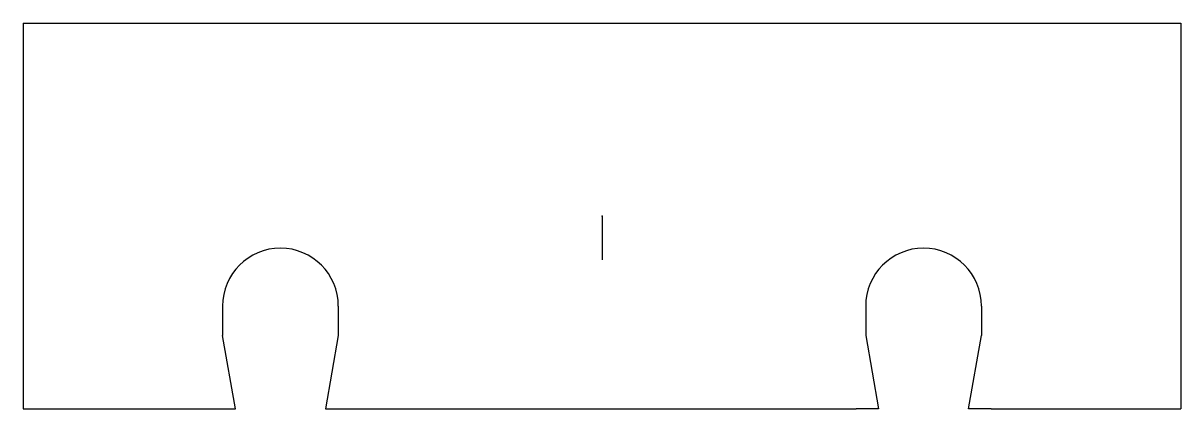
# Model space of a CAD drawing. Header units: millimetres. Extents: x -45 to 45, y -15 to 15.
import ezdxf

# ---------------------------------------------------------------- set-up
doc = ezdxf.new("R2010")
doc.units = ezdxf.units.MM
doc.header["$PDSIZE"] = -1

msp = doc.modelspace()

# ---------------------------------------------------------------- linework, layer by layer
at = {"color": 7, "linetype": 'Continuous'}
for p, q in [((-45, 15), (45, 15)), ((-45, 15), (-45, -15)), ((45, 15), (45, -15)), ((0, 0), (0, -3.401)), ((-29.5, -7), (-29.5, -9.292)), ((-20.5, -7), (-20.5, -9.292)), ((20.5, -7), (20.5, -9.292)), ((29.5, -7), (29.5, -9.292)), ((-28.5, -15), (-29.5, -9.292)), ((-20.5, -9.292), (-21.5, -15)), ((20.5, -9.292), (21.5, -15)), ((28.5, -15), (29.5, -9.292)), ((-45, -15), (-30.25, -15)), ((-30.25, -15), (-28.5, -15)), ((-21.5, -15), (-19.75, -15)), ((-19.75, -15), (19.75, -15)), ((21.5, -15), (19.75, -15)), ((30.25, -15), (28.5, -15)), ((30.25, -15), (45, -15))]:
    msp.add_line(p, q, dxfattribs=at)
for centre in [(-25, -7), (25, -7)]:
    msp.add_arc(centre, 4.5, 0, 180, dxfattribs=at)
msp.add_point((0, 0), dxfattribs=at)

doc.saveas('drawing.dxf')
